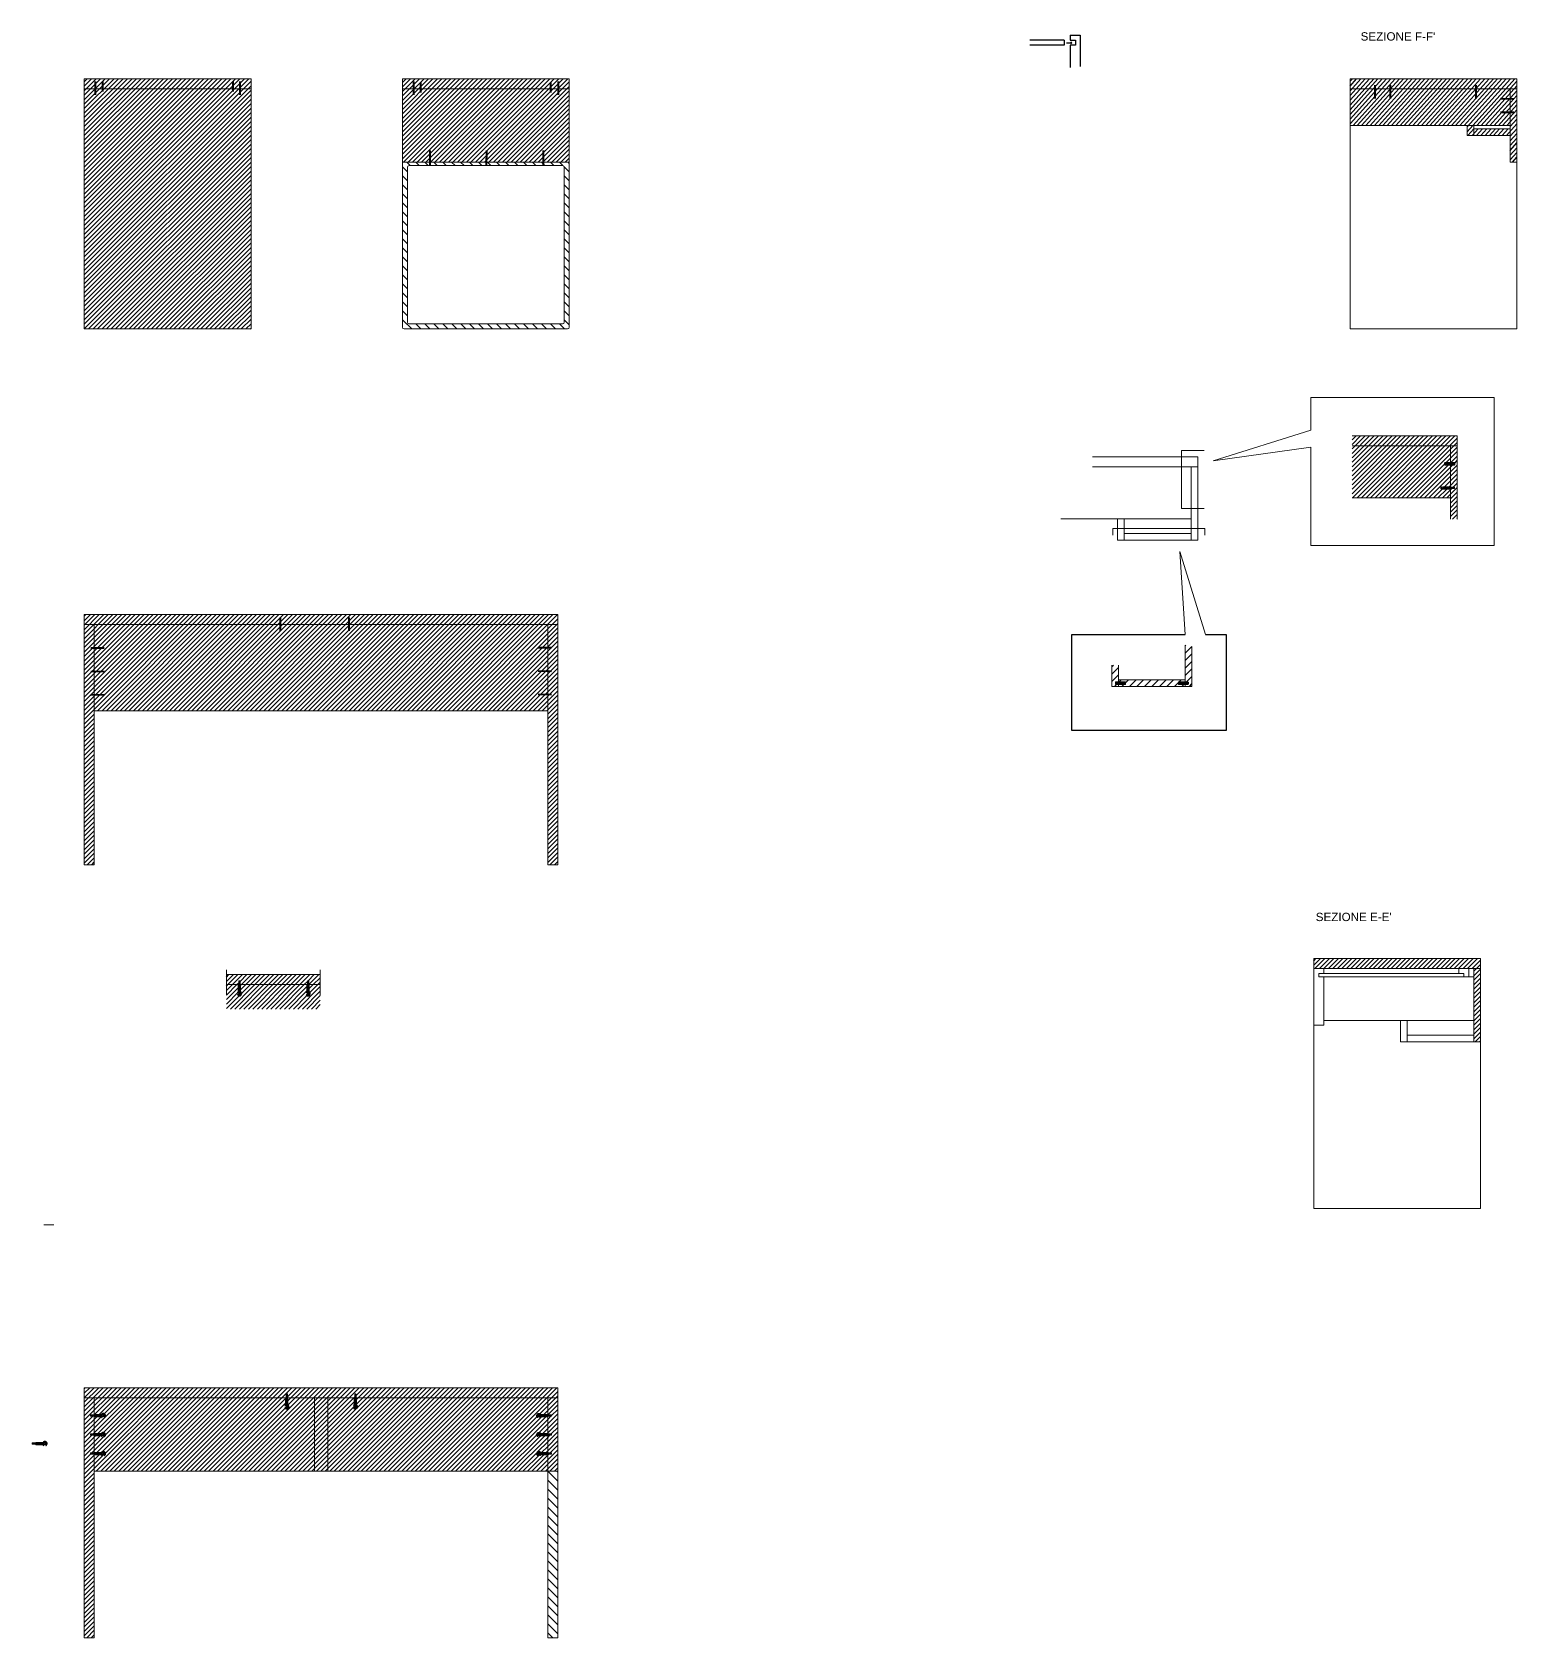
# Model space of a CAD drawing. Header units: millimetres. Extents: x 1835 to 5156, y 562 to 1862.
# Drawn here: x 2307.4 to 2752.7, y 561.9 to 1043.4 of the extents above; entities that cross this region are included whole.
import ezdxf

# ---------------------------------------------------------------- set-up
doc = ezdxf.new("R2010")
doc.units = ezdxf.units.MM
doc.linetypes.add('TRATTOPUNTO', pattern=[25.4, 12.7, -6.35, 0, -6.35])
for name, color, linetype, lineweight in [('A-FURN', 2, 'Continuous', 18), ('A-FURN-SEC', 15, 'Continuous', 9), ('A-PRSP-1', 250, 'Continuous', 40)]:
    doc.layers.add(name, color=color, linetype=linetype, lineweight=lineweight)
doc.layers.add('LINEE DI SEZIONE', color=12, linetype='Continuous')
doc.layers.add('viti sottili', color=4, linetype='Continuous')
doc.styles.get("Standard").update_dxf_attribs({"font": 'arial.ttf'})

msp = doc.modelspace()

# ---------------------------------------------------------------- hatches: boundary and pattern name
at = {"layer": 'LINEE DI SEZIONE', "transparency": 33554687}
h = msp.add_hatch(dxfattribs=at)
h.set_pattern_fill('ANSI31', color=256, scale=0.3)
h.paths.add_polyline_path([(2373.06, 1029.41), (2323.06, 1029.41), (2323.06, 1026.41), (2373.06, 1026.41)])
h.paths.add_polyline_path([(2373.06, 1026.41), (2323.06, 1026.41), (2323.06, 954.41), (2373.06, 954.41)])
h = msp.add_hatch(dxfattribs=at)
h.set_pattern_fill('ANSI31', color=256, scale=0.3)
h.paths.add_polyline_path([(2468.49, 1026.41), (2465.49, 1026.41), (2462.56, 1026.41), (2424.36, 1026.41), (2421.43, 1026.41), (2418.49, 1026.41), (2418.49, 1004.41), (2426.45, 1004.41), (2443.86, 1004.41), (2460.45, 1004.41), (2468.49, 1004.41)])
h.paths.add_polyline_path([(2468.49, 1029.41), (2418.49, 1029.41), (2418.49, 1026.41), (2421.43, 1026.41), (2424.36, 1026.41), (2462.56, 1026.41), (2465.49, 1026.41), (2468.49, 1026.41)])
h = msp.add_hatch(dxfattribs=at)
h.set_pattern_fill('ANSI31', color=256, scale=0.3, angle=3)
h.paths.add_polyline_path([(2750.69, 1026.41), (2702.69, 1026.41), (2702.69, 1015.41), (2750.69, 1015.41)])
h.paths.add_polyline_path([(2752.69, 1029.41), (2702.69, 1029.41), (2702.69, 1026.41), (2750.69, 1026.41), (2752.69, 1026.41)])
h.paths.add_polyline_path([(2752.69, 1026.41), (2750.69, 1026.41), (2750.69, 1015.41), (2750.69, 1004.41), (2752.69, 1004.41)])
h.paths.add_polyline_path([(2750.69, 1014.41), (2739.77, 1014.41), (2739.77, 1012.41), (2750.69, 1012.41)])
h.paths.add_polyline_path([(2739.77, 1014.41), (2739.77, 1015.41), (2737.77, 1015.41), (2737.77, 1012.41), (2739.77, 1012.41)])
h = msp.add_hatch(dxfattribs=at)
h.set_pattern_fill('ANSI31', color=256, scale=0.6, angle=90)
h.paths.add_polyline_path([(2419.99, 1002.9, -0.414214), (2420.49, 1003.4), (2426.69, 1003.4), (2426.69, 1004.41), (2426.45, 1004.41), (2418.49, 1004.41), (2418.49, 954.91, 0.414214), (2418.99, 954.41), (2467.99, 954.41, 0.414214), (2468.49, 954.91), (2468.49, 1004.41), (2460.67, 1004.41), (2460.67, 1003.4), (2466.49, 1003.4, -0.414214), (2466.99, 1002.9), (2466.99, 956.41, -0.414214), (2466.49, 955.91), (2420.49, 955.91, -0.414214), (2419.99, 956.41)])
h.paths.add_polyline_path([(2443.63, 1004.41), (2426.69, 1004.41), (2426.69, 1003.4), (2443.63, 1003.4)], flags=17)
h.paths.add_polyline_path([(2460.67, 1004.41), (2460.45, 1004.41), (2443.86, 1004.41), (2443.63, 1004.41), (2443.63, 1003.4), (2460.67, 1003.4)], flags=17)
h = msp.add_hatch(dxfattribs=at)
h.set_pattern_fill('ANSI31', color=256, scale=0.3)
h.paths.add_polyline_path([(2732.79, 913.54), (2731.17, 913.54), (2731.17, 913.55), (2731.03, 913.64), (2731.03, 914.24), (2731.18, 914.34), (2732.79, 914.34), (2732.79, 919.33), (2703.28, 919.33), (2703.28, 903.76), (2732.78, 903.76), (2732.78, 906.41), (2730.53, 906.41), (2730.53, 906.56), (2730.13, 906.56), (2730.13, 906.46), (2729.93, 906.46), (2729.93, 907.06), (2730.13, 907.06), (2730.13, 906.96), (2730.53, 906.96), (2730.53, 907.11), (2732.78, 907.11)])
h.paths.add_polyline_path([(2734.79, 922.33), (2703.28, 922.33), (2703.28, 919.33), (2732.79, 919.33), (2734.79, 919.33)])
h.paths.add_polyline_path([(2734.79, 919.33), (2732.79, 919.33), (2732.79, 914.34), (2733.88, 914.34), (2734.03, 914.24), (2734.03, 913.64), (2733.88, 913.54), (2732.79, 913.54), (2732.78, 907.11), (2732.78, 906.96), (2733.93, 906.96), (2733.93, 906.56), (2732.78, 906.56), (2732.78, 906.41), (2732.78, 903.76), (2732.79, 897.33), (2734.79, 897.33)])
at = {"layer": 'LINEE DI SEZIONE'}
h = msp.add_hatch(dxfattribs=at)
h.set_pattern_fill('ANSI31', color=256, scale=0.3)
h.paths.add_polyline_path([(2462.06, 865.73), (2465.06, 865.73), (2465.06, 868.73), (2323.06, 868.73), (2323.06, 865.73), (2326.06, 865.73), (2326.06, 839.91), (2462.06, 839.91)])
h.paths.add_polyline_path([(2326.06, 865.73), (2323.06, 865.73), (2323.06, 793.73), (2326.06, 793.73)])
h.paths.add_polyline_path([(2465.06, 865.73), (2462.06, 865.73), (2462.06, 839.91), (2462.06, 793.73), (2465.06, 793.73)])
h = msp.add_hatch(dxfattribs=at)
h.set_pattern_fill('ANSI31', color=256, scale=0.5)
h.paths.add_polyline_path([(2653.23, 849.19), (2633.23, 849.19), (2633.23, 848.59), (2635.18, 848.59), (2635.18, 848.58), (2635.32, 848.49), (2635.32, 847.89), (2635.17, 847.79), (2633.23, 847.79), (2633.23, 847.19), (2653.23, 847.19), (2653.23, 847.79), (2651.32, 847.79), (2651.32, 847.8), (2651.18, 847.89), (2651.18, 848.49), (2651.33, 848.59), (2653.23, 848.59)])
h.paths.add_polyline_path([(2633.23, 853.61), (2631.23, 853.61), (2631.23, 847.19), (2633.23, 847.19), (2633.23, 847.79), (2632.47, 847.79), (2632.32, 847.89), (2632.32, 848.49), (2632.47, 848.59), (2633.23, 848.59)])
h.paths.add_polyline_path([(2655.23, 859.18), (2653.23, 859.6), (2653.23, 848.59), (2654.03, 848.59), (2654.18, 848.49), (2654.18, 847.89), (2654.03, 847.79), (2653.23, 847.79), (2653.23, 847.19), (2655.23, 847.19)])
h = msp.add_hatch(dxfattribs=at)
h.set_pattern_fill('ANSI31', color=256, scale=0.3)
h.set_pattern_definition([(45, (154.3295, -263.7805), (-0.6735192, 0.6735192), [])])
h.paths.add_polyline_path([(2741.75, 765.63), (2691.75, 765.63), (2691.75, 762.63), (2741.75, 762.63)])
h.paths.add_polyline_path([(2741.75, 762.63), (2739.75, 762.63), (2739.75, 740.63), (2741.75, 740.63)])
at = {"layer": 'LINEE DI SEZIONE', "transparency": 33554687}
h = msp.add_hatch(dxfattribs=at)
h.set_pattern_fill('ANSI31', color=256, scale=0.3)
edge = h.paths.add_edge_path()
edge.add_line((2393.82, 757.77), (2393.82, 760.77))
edge.add_line((2393.82, 760.77), (2365.69, 760.77))
edge.add_line((2365.69, 760.77), (2365.69, 757.77))
edge.add_line((2365.69, 757.77), (2369.41, 757.77))
edge.add_line((2369.41, 757.77), (2369.41, 758.87))
edge.add_arc((2369.46, 758.87), 0.05, 90, 180, ccw=False)
edge.add_line((2369.46, 758.92), (2369.76, 758.92))
edge.add_arc((2369.76, 758.87), 0.05, 0, 90, ccw=False)
edge.add_line((2369.81, 758.87), (2369.81, 757.77))
edge.add_line((2369.81, 757.77), (2369.95, 757.77))
edge.add_line((2369.95, 757.77), (2389.84, 757.77))
edge.add_line((2389.84, 757.77), (2389.99, 757.77))
edge.add_line((2389.99, 757.77), (2389.99, 758.87))
edge.add_arc((2390.04, 758.87), 0.05, 90, 180, ccw=False)
edge.add_line((2390.04, 758.92), (2390.34, 758.92))
edge.add_arc((2390.34, 758.87), 0.05, 0, 90, ccw=False)
edge.add_line((2390.39, 758.87), (2390.39, 757.77))
edge.add_line((2390.39, 757.77), (2393.82, 757.77))
h = msp.add_hatch(dxfattribs=at)
h.set_pattern_fill('ANSI31', color=256, scale=0.3)
h.paths.add_polyline_path([(2393.82, 757.77), (2390.54, 757.77), (2390.54, 755.66, -0.259004), (2390.85, 755.09, -0.74706), (2389.62, 754.72), (2389.62, 754.76, 0.147415), (2390.37, 754.66, 0.082305), (2390.47, 754.92), (2389.89, 754.92), (2389.89, 755.12), (2389.99, 755.12), (2389.99, 755.52, 0.073312), (2389.62, 755.41), (2389.62, 755.45, -0.115359), (2389.84, 755.67), (2389.84, 757.77), (2369.95, 757.77), (2369.95, 755.68, -0.270555), (2370.29, 755.09, -0.74706), (2369.05, 754.73), (2369.05, 754.77, 0.147415), (2369.81, 754.67, 0.082305), (2369.91, 754.92), (2369.3, 754.92), (2369.3, 755.12), (2369.4, 755.12), (2369.4, 755.52), (2369.39, 755.52, 0.066024), (2369.05, 755.42), (2369.05, 755.46, -0.104283), (2369.25, 755.66), (2369.25, 757.77), (2365.69, 757.77), (2365.69, 750.46), (2393.82, 750.46)])
h = msp.add_hatch(dxfattribs=at)
h.set_pattern_fill('ANSI31', color=256, scale=0.3)
h.paths.add_polyline_path([(2392.06, 633.87), (2384.12, 633.87), (2384.12, 631.78, -0.270555), (2384.46, 631.19, -0.787471), (2383.19, 630.89, 0.154738), (2383.98, 630.77, 0.069731), (2384.07, 630.98), (2384.07, 631.02), (2383.47, 631.02), (2383.47, 631.22), (2383.57, 631.62), (2383.55, 631.62, 0.073218), (2383.19, 631.5, -0.13007), (2383.42, 631.76), (2383.42, 633.87), (2326.06, 633.87), (2326.06, 628.87), (2328.18, 628.87, -0.251886), (2328.74, 629.17, -0.787471), (2329.05, 627.9, 0.154738), (2329.16, 628.69, 0.082305), (2328.91, 628.79), (2328.91, 628.22), (2328.71, 628.22), (2328.71, 628.3), (2328.31, 628.3, 0.080513), (2328.43, 627.9, -0.147844), (2328.15, 628.17), (2326.06, 628.17), (2326.06, 623.17), (2328.18, 623.17, -0.251886), (2328.74, 623.47, -0.787471), (2329.05, 622.2, 0.154738), (2329.16, 622.99, 0.082305), (2328.91, 623.09), (2328.91, 622.52), (2328.71, 622.52), (2328.71, 622.6), (2328.31, 622.6, 0.080513), (2328.43, 622.2, -0.147844), (2328.15, 622.47), (2326.06, 622.47), (2326.06, 617.47), (2328.18, 617.47, -0.251886), (2328.74, 617.77, -0.787471), (2329.05, 616.5, 0.154738), (2329.16, 617.29, 0.082305), (2328.91, 617.39), (2328.91, 616.82), (2328.71, 616.82), (2328.71, 616.9), (2328.31, 616.9, 0.080513), (2328.43, 616.5, -0.147844), (2328.15, 616.77), (2326.06, 616.77), (2326.06, 611.87), (2392.06, 611.87)])
h.paths.add_polyline_path([(2462.06, 628.17), (2459.97, 628.17, -0.147844), (2459.69, 627.9, 0.080513), (2459.81, 628.3), (2459.41, 628.3), (2459.41, 628.22), (2459.21, 628.22), (2459.21, 628.79, 0.082305), (2458.96, 628.69, 0.154738), (2459.07, 627.9, -0.787471), (2459.38, 629.17, -0.251886), (2459.94, 628.87), (2462.06, 628.87), (2462.06, 633.87), (2404.7, 633.87), (2404.7, 631.76, -0.259004), (2405.02, 631.19, -0.787471), (2403.75, 630.88, 0.154738), (2404.54, 630.76, 0.082305), (2404.64, 631.02), (2404.05, 631.02), (2404.05, 631.22), (2404.15, 631.62, 0.080513), (2403.75, 631.49, -0.141216), (2404, 631.77), (2404, 633.87), (2396.06, 633.87), (2396.06, 611.87), (2462.06, 611.87), (2462.06, 616.77), (2459.97, 616.77, -0.147844), (2459.69, 616.5, 0.080513), (2459.81, 616.9), (2459.41, 616.9), (2459.41, 616.82), (2459.21, 616.82), (2459.21, 617.39, 0.082305), (2458.96, 617.29, 0.154738), (2459.07, 616.5, -0.787471), (2459.38, 617.77, -0.251886), (2459.94, 617.47), (2462.06, 617.47), (2462.06, 622.47), (2459.97, 622.47, -0.147844), (2459.69, 622.2, 0.080513), (2459.81, 622.6), (2459.41, 622.6), (2459.41, 622.52), (2459.21, 622.52), (2459.21, 623.09, 0.082305), (2458.96, 622.99, 0.154738), (2459.07, 622.2, -0.787471), (2459.38, 623.47, -0.251886), (2459.94, 623.17), (2462.06, 623.17)])
h.paths.add_polyline_path([(2465.06, 636.87), (2323.06, 636.87), (2323.06, 633.87), (2383.57, 633.87), (2383.57, 635.02), (2383.97, 635.02), (2383.97, 633.87), (2404.16, 633.87), (2404.16, 635.02), (2404.56, 635.02), (2404.56, 633.87), (2465.06, 633.87)])
h.paths.add_polyline_path([(2396.06, 633.87), (2392.06, 633.87), (2392.06, 611.87), (2396.06, 611.87)])
h.paths.add_polyline_path([(2326.06, 616.92), (2324.91, 616.92), (2324.91, 617.32), (2326.06, 617.32), (2326.06, 622.62), (2324.91, 622.62), (2324.91, 623.02), (2326.06, 623.02), (2326.06, 628.32), (2324.91, 628.32), (2324.91, 628.72), (2326.06, 628.72), (2326.06, 633.87), (2323.06, 633.87), (2323.06, 561.87), (2326.06, 561.87)])
h = msp.add_hatch(dxfattribs=at)
h.set_pattern_fill('ANSI31', color=256, scale=0.3)
h.paths.add_polyline_path([(2465.06, 633.87), (2462.06, 633.87), (2462.06, 628.72), (2463.21, 628.72), (2463.21, 628.32), (2462.06, 628.32), (2462.06, 623.02), (2463.21, 623.02), (2463.21, 622.62), (2462.06, 622.62), (2462.06, 617.32), (2463.21, 617.32), (2463.21, 616.92), (2462.06, 616.92), (2462.06, 611.87), (2465.06, 611.87)])
h = msp.add_hatch(dxfattribs=at)
h.set_pattern_fill('ANSI31', color=256, scale=0.6, angle=90)
h.paths.add_polyline_path([(2465.06, 611.87), (2462.06, 611.87), (2462.06, 608.87), (2462.06, 561.87), (2465.06, 561.87)])

# ---------------------------------------------------------------- linework, layer by layer
for p, q in [((2616.96, 1041.05), (2606.63, 1041.05)), ((2616.96, 1041.05), (2616.96, 1039.55)), ((2617.62, 1040.21), (2619.19, 1040.21)), ((2618.75, 1042.55), (2621.75, 1042.55)), ((2618.75, 1042.55), (2618.75, 1041.05)), ((2618.75, 1041.05), (2620.35, 1041.05)), ((2619.19, 1040.21), (2618.92, 1040.55)), ((2619.19, 1040.21), (2618.92, 1039.87)), ((2620.35, 1041.05), (2620.35, 1039.55)), ((2621.75, 1042.55), (2621.75, 1033.1)), ((2616.96, 1039.55), (2606.63, 1039.55)), ((2618.75, 1039.55), (2618.75, 1032.85)), ((2620.35, 1039.55), (2618.75, 1039.55))]:
    msp.add_line(p, q)
msp.add_lwpolyline([(2659.32, 862.74), (2665.49, 862.74), (2665.49, 834), (2619.26, 834), (2619.26, 862.74), (2653.23, 862.74)])
at = {"layer": 'A-FURN'}
for p, q in [((2323.06, 1029.41), (2373.06, 1029.41)), ((2323.06, 1029.41), (2323.06, 1026.41)), ((2323.06, 1026.41), (2323.06, 954.41)), ((2323.06, 1026.41), (2373.06, 1026.41)), ((2373.06, 1029.41), (2373.06, 1026.41)), ((2373.06, 1026.41), (2373.06, 954.41)), ((2418.49, 1029.41), (2468.49, 1029.41)), ((2418.49, 954.91), (2418.49, 1029.41)), ((2418.49, 1026.41), (2421.43, 1026.41)), ((2421.43, 1026.41), (2424.36, 1026.41)), ((2424.36, 1026.41), (2462.56, 1026.41)), ((2462.56, 1026.41), (2465.49, 1026.41)), ((2465.49, 1026.41), (2468.49, 1026.41)), ((2468.49, 1029.41), (2468.49, 954.91)), ((2702.69, 1029.41), (2752.69, 1029.41)), ((2702.69, 954.41), (2702.69, 1029.41)), ((2702.69, 1026.41), (2752.69, 1026.41)), ((2750.69, 1004.41), (2750.69, 1026.41)), ((2752.69, 1029.41), (2752.69, 954.41)), ((2702.69, 1015.41), (2750.69, 1015.41)), ((2737.77, 1015.41), (2737.77, 1012.41)), ((2737.77, 1012.41), (2739.77, 1012.41)), ((2739.77, 1012.41), (2739.77, 1015.41)), ((2739.77, 1014.41), (2750.69, 1014.41)), ((2739.77, 1012.41), (2750.69, 1012.41)), ((2426.45, 1004.41), (2418.49, 1004.41)), ((2419.99, 1002.9), (2419.99, 956.41)), ((2420.49, 1003.4), (2466.49, 1003.4)), ((2443.86, 1004.41), (2426.45, 1004.41)), ((2460.45, 1004.41), (2443.86, 1004.41)), ((2468.49, 1004.41), (2460.45, 1004.41)), ((2466.99, 956.41), (2466.99, 1002.9)), ((2752.69, 1004.41), (2750.69, 1004.41)), ((2373.06, 954.41), (2323.06, 954.41)), ((2418.99, 954.41), (2467.99, 954.41)), ((2420.49, 955.91), (2466.49, 955.91)), ((2702.69, 954.41), (2752.69, 954.41)), ((2661.64, 914.83), (2690.91, 924.06)), ((2656.96, 916.06), (2625.46, 916.06)), ((2652.11, 917.97), (2652.11, 900.52)), ((2652.11, 917.97), (2658.89, 917.97)), ((2656.96, 913.06), (2656.96, 916.06)), ((2661.64, 914.83), (2690.91, 918.93)), ((2654.96, 913.06), (2625.46, 913.06)), ((2654.96, 891.06), (2654.96, 913.06)), ((2656.96, 913.06), (2654.96, 913.06)), ((2656.96, 891.06), (2656.96, 913.06)), ((2654.96, 897.48), (2615.93, 897.48)), ((2632.96, 891.06), (2632.96, 897.48)), ((2634.96, 897.48), (2634.96, 891.06)), ((2652.11, 900.52), (2658.89, 900.52)), ((2631.52, 894.55), (2659.14, 894.55)), ((2631.52, 894.55), (2631.52, 892.55)), ((2654.96, 891.06), (2632.96, 891.06)), ((2634.96, 893.06), (2654.96, 893.06)), ((2656.96, 891.06), (2654.96, 891.06)), ((2659.14, 894.55), (2659.14, 892.55)), ((2651.62, 887.63), (2659.32, 862.74)), ((2651.62, 887.63), (2653.23, 862.74)), ((2323.06, 865.73), (2323.06, 868.73)), ((2323.06, 868.73), (2465.06, 868.73)), ((2465.06, 868.73), (2465.06, 865.73)), ((2323.06, 865.73), (2323.06, 793.73)), ((2381.42, 865.73), (2323.06, 865.73)), ((2326.06, 793.73), (2326.06, 865.73)), ((2402.71, 865.73), (2381.42, 865.73)), ((2465.06, 865.73), (2402.71, 865.73)), ((2462.06, 793.73), (2462.06, 865.73)), ((2465.06, 865.73), (2465.06, 793.73)), ((2326.06, 839.91), (2462.06, 839.91)), ((2465.06, 793.73), (2462.06, 793.73)), ((2741.75, 765.63), (2691.75, 765.63)), ((2691.75, 765.63), (2691.75, 690.63)), ((2691.75, 762.63), (2694.75, 762.63)), ((2741.75, 762.63), (2691.75, 762.63)), ((2736.75, 761.13), (2693.25, 761.13)), ((2693.25, 761.13), (2693.25, 760.13)), ((2694.75, 762.63), (2694.75, 761.13)), ((2738.25, 762.63), (2735.25, 762.63)), ((2735.25, 762.63), (2735.25, 761.13)), ((2736.75, 761.13), (2736.75, 760.13)), ((2738.25, 762.63), (2738.25, 760.13)), ((2739.75, 740.63), (2739.75, 762.63)), ((2741.75, 690.63), (2741.75, 765.63)), ((2741.75, 765.63), (2741.75, 762.63)), ((2365.69, 760.77), (2393.82, 760.77)), ((2369.25, 757.77), (2365.69, 757.77)), ((2369.3, 755.69), (2369.3, 757.72)), ((2369.3, 757.51), (2369.3, 756.72)), ((2369.41, 758.83), (2369.7, 758.92)), ((2369.41, 758.67), (2369.81, 758.79)), ((2369.41, 758.52), (2369.81, 758.64)), ((2369.41, 758.37), (2369.81, 758.49)), ((2369.41, 758.22), (2369.81, 758.34)), ((2369.41, 758.07), (2369.81, 758.19)), ((2369.41, 757.92), (2369.81, 758.04)), ((2369.9, 755.7), (2369.9, 757.72)), ((2389.84, 757.77), (2369.95, 757.77)), ((2389.89, 757.72), (2389.89, 756.72)), ((2389.89, 755.69), (2389.89, 756.72)), ((2389.99, 758.83), (2390.29, 758.92)), ((2389.99, 758.67), (2390.39, 758.79)), ((2389.99, 758.52), (2390.39, 758.64)), ((2389.99, 758.37), (2390.39, 758.49)), ((2389.99, 758.22), (2390.39, 758.34)), ((2389.99, 758.07), (2390.39, 758.19)), ((2389.99, 757.92), (2390.39, 758.04)), ((2390.49, 755.69), (2390.49, 757.72)), ((2393.82, 757.77), (2390.54, 757.77)), ((2693.25, 760.13), (2694.75, 760.13)), ((2694.75, 760.13), (2739.75, 760.13)), ((2694.75, 760.13), (2694.75, 745.63)), ((2739.75, 760.13), (2739.75, 747.05)), ((2369.4, 755.52), (2369.4, 755.12)), ((2369.8, 755.52), (2369.8, 755.12)), ((2389.99, 755.52), (2389.99, 755.12)), ((2390.39, 755.49), (2390.39, 755.12)), ((2694.75, 747.05), (2739.75, 747.05)), ((2717.75, 740.63), (2717.75, 747.05)), ((2719.75, 747.05), (2719.75, 740.63)), ((2694.75, 745.63), (2691.75, 745.63)), ((2719.75, 742.63), (2739.75, 742.63)), ((2739.75, 740.63), (2717.75, 740.63)), ((2741.75, 740.63), (2739.75, 740.63)), ((2691.75, 690.63), (2741.75, 690.63)), ((2323.06, 561.87), (2323.06, 636.87)), ((2323.06, 636.87), (2465.06, 636.87)), ((2465.06, 636.87), (2465.06, 561.87)), ((2323.06, 633.87), (2465.06, 633.87)), ((2326.06, 633.87), (2326.06, 561.87)), ((2383.47, 631.79), (2383.47, 633.82)), ((2383.57, 634.93), (2383.87, 635.02)), ((2383.57, 634.77), (2383.97, 634.89)), ((2383.57, 634.62), (2383.97, 634.74)), ((2383.57, 634.47), (2383.97, 634.59)), ((2383.57, 634.32), (2383.97, 634.44)), ((2383.57, 634.17), (2383.97, 634.29)), ((2383.57, 634.02), (2383.97, 634.14)), ((2383.57, 631.62), (2383.57, 631.22)), ((2383.97, 631.62), (2383.97, 631.22)), ((2384.07, 631.8), (2384.07, 633.82)), ((2392.06, 611.87), (2392.06, 633.87)), ((2396.06, 633.87), (2396.06, 611.87)), ((2404.05, 633.82), (2404.05, 632.82)), ((2404.05, 631.79), (2404.05, 632.82)), ((2404.15, 631.62), (2404.15, 631.22)), ((2404.16, 634.93), (2404.46, 635.02)), ((2404.16, 634.77), (2404.56, 634.89)), ((2404.16, 634.62), (2404.56, 634.74)), ((2404.16, 634.47), (2404.56, 634.59)), ((2404.16, 634.32), (2404.56, 634.44)), ((2404.16, 634.17), (2404.56, 634.29)), ((2404.16, 634.02), (2404.56, 634.14)), ((2404.55, 631.59), (2404.55, 631.22)), ((2404.65, 631.79), (2404.65, 633.82)), ((2462.06, 608.87), (2462.06, 633.87)), ((2325.01, 628.32), (2324.92, 628.62)), ((2325.16, 628.32), (2325.04, 628.72)), ((2325.31, 628.32), (2325.19, 628.72)), ((2325.46, 628.32), (2325.34, 628.72)), ((2325.61, 628.32), (2325.49, 628.72)), ((2325.76, 628.32), (2325.64, 628.72)), ((2325.91, 628.32), (2325.79, 628.72)), ((2328.15, 628.82), (2326.11, 628.82)), ((2328.13, 628.22), (2326.11, 628.22)), ((2328.71, 628.3), (2328.31, 628.3)), ((2328.37, 628.72), (2328.71, 628.72)), ((2459.75, 628.72), (2459.41, 628.72)), ((2459.41, 628.3), (2459.81, 628.3)), ((2459.97, 628.82), (2462.01, 628.82)), ((2459.99, 628.22), (2462.01, 628.22)), ((2462.21, 628.32), (2462.33, 628.72)), ((2462.36, 628.32), (2462.48, 628.72)), ((2462.51, 628.32), (2462.63, 628.72)), ((2462.66, 628.32), (2462.78, 628.72)), ((2462.81, 628.32), (2462.93, 628.72)), ((2462.96, 628.32), (2463.08, 628.72)), ((2463.11, 628.32), (2463.2, 628.62)), ((2325.01, 622.62), (2324.92, 622.92)), ((2325.16, 622.62), (2325.04, 623.02)), ((2325.31, 622.62), (2325.19, 623.02)), ((2325.46, 622.62), (2325.34, 623.02)), ((2325.61, 622.62), (2325.49, 623.02)), ((2325.76, 622.62), (2325.64, 623.02)), ((2325.91, 622.62), (2325.79, 623.02)), ((2328.15, 623.12), (2326.11, 623.12)), ((2328.13, 622.52), (2326.11, 622.52)), ((2328.71, 622.6), (2328.31, 622.6)), ((2328.37, 623.02), (2328.71, 623.02)), ((2459.75, 623.02), (2459.41, 623.02)), ((2459.41, 622.6), (2459.81, 622.6)), ((2459.97, 623.12), (2462.01, 623.12)), ((2459.99, 622.52), (2462.01, 622.52)), ((2462.21, 622.62), (2462.33, 623.02)), ((2462.36, 622.62), (2462.48, 623.02)), ((2462.51, 622.62), (2462.63, 623.02)), ((2462.66, 622.62), (2462.78, 623.02)), ((2462.81, 622.62), (2462.93, 623.02)), ((2462.96, 622.62), (2463.08, 623.02)), ((2463.11, 622.62), (2463.2, 622.92)), ((2307.51, 619.92), (2307.42, 620.21)), ((2307.67, 619.92), (2307.54, 620.32)), ((2307.82, 619.92), (2307.69, 620.32)), ((2307.97, 619.92), (2307.84, 620.32)), ((2308.12, 619.92), (2307.99, 620.32)), ((2308.27, 619.92), (2308.14, 620.32)), ((2308.42, 619.92), (2308.29, 620.32)), ((2310.65, 620.41), (2308.62, 620.41)), ((2310.63, 619.81), (2308.62, 619.81)), ((2311.22, 619.89), (2310.82, 619.89)), ((2310.87, 620.31), (2311.22, 620.31)), ((2325.01, 616.92), (2324.92, 617.22)), ((2325.16, 616.92), (2325.04, 617.32)), ((2325.31, 616.92), (2325.19, 617.32)), ((2325.46, 616.92), (2325.34, 617.32)), ((2325.61, 616.92), (2325.49, 617.32)), ((2325.76, 616.92), (2325.64, 617.32)), ((2325.91, 616.92), (2325.79, 617.32)), ((2328.15, 617.42), (2326.11, 617.42)), ((2328.13, 616.82), (2326.11, 616.82)), ((2328.71, 616.9), (2328.31, 616.9)), ((2328.37, 617.32), (2328.71, 617.32)), ((2459.75, 617.32), (2459.41, 617.32)), ((2459.41, 616.9), (2459.81, 616.9)), ((2459.97, 617.42), (2462.01, 617.42)), ((2459.99, 616.82), (2462.01, 616.82)), ((2462.21, 616.92), (2462.33, 617.32)), ((2462.36, 616.92), (2462.48, 617.32)), ((2462.51, 616.92), (2462.63, 617.32)), ((2462.66, 616.92), (2462.78, 617.32)), ((2462.81, 616.92), (2462.93, 617.32)), ((2462.96, 616.92), (2463.08, 617.32)), ((2463.11, 616.92), (2463.2, 617.22)), ((2326.06, 611.87), (2462.06, 611.87)), ((2462.06, 611.87), (2465.06, 611.87)), ((2462.06, 608.87), (2462.06, 561.87)), ((2323.06, 561.87), (2326.06, 561.87)), ((2462.06, 561.87), (2465.06, 561.87))]:
    msp.add_line(p, q, dxfattribs=at)
at = {"layer": 'A-FURN', "linetype": 'TRATTOPUNTO', "ltscale": 0.6}
for p, q in [((2365.69, 762.25), (2365.69, 753.41)), ((2393.82, 762.25), (2393.82, 753.38))]:
    msp.add_line(p, q, dxfattribs=at)
at = {"layer": 'A-FURN'}
for points in [[(2369.25, 755.66), (2369.25, 757.77), (2369.95, 757.77), (2369.95, 755.68)], [(2369.55, 755.76), (2369.55, 757.72), (2369.25, 757.72)], [(2369.65, 755.77), (2369.65, 757.72), (2369.95, 757.72)], [(2389.84, 755.67), (2389.84, 757.77), (2390.54, 757.77), (2390.54, 755.66)], [(2390.14, 755.76), (2390.14, 757.72), (2389.84, 757.72)], [(2390.24, 755.76), (2390.24, 757.72), (2390.54, 757.72)], [(2369.81, 755.52), (2369.39, 755.52)], [(2390.34, 755.52), (2389.99, 755.52)], [(2383.42, 631.76), (2383.42, 633.87), (2384.12, 633.87), (2384.12, 631.78)], [(2383.72, 631.86), (2383.72, 633.82), (2383.42, 633.82)], [(2383.98, 631.62), (2383.55, 631.62)], [(2383.82, 631.87), (2383.82, 633.82), (2384.12, 633.82)], [(2404, 631.77), (2404, 633.87), (2404.7, 633.87), (2404.7, 631.76)], [(2404.3, 631.86), (2404.3, 633.82), (2404, 633.82)], [(2404.5, 631.62), (2404.15, 631.62)], [(2404.4, 631.86), (2404.4, 633.82), (2404.7, 633.82)], [(2328.15, 628.17), (2326.06, 628.17), (2326.06, 628.87), (2328.18, 628.87)], [(2328.07, 628.57), (2326.11, 628.57), (2326.11, 628.87)], [(2328.07, 628.47), (2326.11, 628.47), (2326.11, 628.17)], [(2328.31, 628.65), (2328.31, 628.3)], [(2459.81, 628.65), (2459.81, 628.3)], [(2459.97, 628.17), (2462.06, 628.17), (2462.06, 628.87), (2459.94, 628.87)], [(2460.05, 628.57), (2462.01, 628.57), (2462.01, 628.87)], [(2460.05, 628.47), (2462.01, 628.47), (2462.01, 628.17)], [(2328.15, 622.47), (2326.06, 622.47), (2326.06, 623.17), (2328.18, 623.17)], [(2328.07, 622.87), (2326.11, 622.87), (2326.11, 623.17)], [(2328.07, 622.77), (2326.11, 622.77), (2326.11, 622.47)], [(2328.31, 622.95), (2328.31, 622.6)], [(2459.81, 622.95), (2459.81, 622.6)], [(2459.97, 622.47), (2462.06, 622.47), (2462.06, 623.17), (2459.94, 623.17)], [(2460.05, 622.87), (2462.01, 622.87), (2462.01, 623.17)], [(2460.05, 622.77), (2462.01, 622.77), (2462.01, 622.47)], [(2310.66, 619.76), (2308.57, 619.76), (2308.57, 620.46), (2310.68, 620.46)], [(2310.58, 620.16), (2308.62, 620.16), (2308.62, 620.46)], [(2310.57, 620.06), (2308.62, 620.06), (2308.62, 619.76)], [(2310.82, 620.24), (2310.82, 619.89)], [(2328.15, 616.77), (2326.06, 616.77), (2326.06, 617.47), (2328.18, 617.47)], [(2328.07, 617.17), (2326.11, 617.17), (2326.11, 617.47)], [(2328.07, 617.07), (2326.11, 617.07), (2326.11, 616.77)], [(2328.31, 617.25), (2328.31, 616.9)], [(2459.81, 617.25), (2459.81, 616.9)], [(2459.97, 616.77), (2462.06, 616.77), (2462.06, 617.47), (2459.94, 617.47)], [(2460.05, 617.17), (2462.01, 617.17), (2462.01, 617.47)], [(2460.05, 617.07), (2462.01, 617.07), (2462.01, 616.77)]]:
    msp.add_lwpolyline(points, dxfattribs=at)
for points in [[(2369.81, 757.77), (2369.81, 758.87, 0.414214), (2369.76, 758.92), (2369.46, 758.92, 0.414214), (2369.41, 758.87), (2369.41, 757.77), (2369.81, 757.89)], [(2390.39, 757.77), (2390.39, 758.87, 0.414214), (2390.34, 758.92), (2390.04, 758.92, 0.414214), (2389.99, 758.87), (2389.99, 757.77), (2390.39, 757.89)], [(2383.97, 633.87), (2383.97, 634.97, 0.414214), (2383.92, 635.02), (2383.62, 635.02, 0.414214), (2383.57, 634.97), (2383.57, 633.87), (2383.97, 633.99)], [(2404.56, 633.87), (2404.56, 634.97, 0.414214), (2404.51, 635.02), (2404.21, 635.02, 0.414214), (2404.16, 634.97), (2404.16, 633.87), (2404.56, 633.99)], [(2326.06, 628.72), (2324.96, 628.72, 0.414214), (2324.91, 628.67), (2324.91, 628.37, 0.414214), (2324.96, 628.32), (2326.06, 628.32), (2325.94, 628.72)], [(2462.06, 628.72), (2463.16, 628.72, -0.414214), (2463.21, 628.67), (2463.21, 628.37, -0.414214), (2463.16, 628.32), (2462.06, 628.32), (2462.18, 628.72)], [(2326.06, 623.02), (2324.96, 623.02, 0.414214), (2324.91, 622.97), (2324.91, 622.67, 0.414214), (2324.96, 622.62), (2326.06, 622.62), (2325.94, 623.02)], [(2462.06, 623.02), (2463.16, 623.02, -0.414214), (2463.21, 622.97), (2463.21, 622.67, -0.414214), (2463.16, 622.62), (2462.06, 622.62), (2462.18, 623.02)], [(2308.57, 620.32), (2307.47, 620.32, 0.414214), (2307.42, 620.27), (2307.42, 619.97, 0.414214), (2307.47, 619.92), (2308.57, 619.92), (2308.44, 620.32)], [(2326.06, 617.32), (2324.96, 617.32, 0.414214), (2324.91, 617.27), (2324.91, 616.97, 0.414214), (2324.96, 616.92), (2326.06, 616.92), (2325.94, 617.32)], [(2462.06, 617.32), (2463.16, 617.32, -0.414214), (2463.21, 617.27), (2463.21, 616.97, -0.414214), (2463.16, 616.92), (2462.06, 616.92), (2462.18, 617.32)]]:
    msp.add_lwpolyline(points, format="xyb", dxfattribs=at)
for points in [[(2369.9, 754.92), (2369.9, 755.12), (2369.3, 755.12), (2369.3, 754.92)], [(2390.49, 754.92), (2390.49, 755.12), (2389.89, 755.12), (2389.89, 754.92)], [(2384.07, 631.02), (2384.07, 631.22), (2383.47, 631.22), (2383.47, 631.02)], [(2404.65, 631.02), (2404.65, 631.22), (2404.05, 631.22), (2404.05, 631.02)], [(2328.91, 628.82), (2328.71, 628.82), (2328.71, 628.22), (2328.91, 628.22)], [(2459.21, 628.82), (2459.41, 628.82), (2459.41, 628.22), (2459.21, 628.22)], [(2328.91, 623.12), (2328.71, 623.12), (2328.71, 622.52), (2328.91, 622.52)], [(2459.21, 623.12), (2459.41, 623.12), (2459.41, 622.52), (2459.21, 622.52)], [(2311.42, 620.41), (2311.22, 620.41), (2311.22, 619.81), (2311.42, 619.81)], [(2328.91, 617.42), (2328.71, 617.42), (2328.71, 616.82), (2328.91, 616.82)], [(2459.21, 617.42), (2459.41, 617.42), (2459.41, 616.82), (2459.21, 616.82)]]:
    msp.add_lwpolyline(points, close=True, dxfattribs=at)
for centre, start, end in [((2420.49, 1002.9), 90, 180), ((2466.49, 1002.9), 0, 90), ((2418.99, 954.91), 180, 270), ((2420.49, 956.41), 180, 270), ((2466.49, 956.41), 270, 0), ((2467.99, 954.91), 270, 0)]:
    msp.add_arc(centre, 0.5, start, end, dxfattribs=at)
at = {"layer": 'A-FURN-SEC'}
for p, q in [((2734.79, 922.33), (2703.28, 922.33)), ((2734.79, 919.33), (2734.79, 922.33)), ((2732.79, 919.33), (2703.28, 919.33)), ((2734.79, 919.33), (2732.79, 919.33)), ((2732.79, 914.34), (2732.79, 919.33)), ((2734.79, 897.33), (2734.79, 919.33)), ((2731.17, 913.55), (2731.17, 914.33)), ((2731.2, 914.23), (2733.86, 914.23)), ((2731.2, 914.13), (2733.86, 914.13)), ((2731.2, 914.03), (2733.86, 914.03)), ((2731.2, 913.93), (2733.86, 913.93)), ((2731.2, 913.83), (2733.86, 913.83)), ((2731.2, 913.73), (2733.86, 913.73)), ((2731.2, 913.63), (2733.86, 913.63)), ((2732.78, 907.11), (2732.79, 913.54)), ((2733.88, 914.34), (2733.88, 913.54)), ((2730.53, 906.96), (2730.13, 906.96)), ((2730.53, 906.56), (2730.13, 906.56)), ((2730.53, 906.94), (2730.53, 906.59)), ((2730.63, 907.06), (2732.73, 907.06)), ((2730.63, 906.46), (2732.73, 906.46)), ((2732.79, 897.33), (2732.78, 906.41)), ((2732.93, 906.96), (2733.06, 906.56)), ((2733.08, 906.96), (2733.21, 906.56)), ((2733.23, 906.96), (2733.36, 906.56)), ((2733.38, 906.96), (2733.51, 906.56)), ((2733.53, 906.96), (2733.66, 906.56)), ((2733.68, 906.96), (2733.81, 906.56)), ((2733.84, 906.96), (2733.93, 906.66)), ((2732.79, 903.76), (2703.28, 903.76)), ((2653.23, 848.59), (2653.23, 859.6)), ((2655.23, 847.19), (2655.23, 859.18)), ((2631.23, 847.19), (2631.23, 853.61)), ((2633.23, 853.61), (2633.23, 848.59)), ((2632.47, 847.79), (2632.47, 848.59)), ((2635.15, 848.49), (2632.49, 848.49)), ((2635.15, 848.39), (2632.49, 848.39)), ((2635.15, 848.29), (2632.49, 848.29)), ((2635.15, 848.19), (2632.49, 848.19)), ((2635.15, 848.09), (2632.49, 848.09)), ((2635.15, 847.99), (2632.49, 847.99)), ((2635.15, 847.89), (2632.49, 847.89)), ((2633.23, 849.19), (2653.23, 849.19)), ((2633.23, 847.79), (2633.23, 847.19)), ((2635.18, 848.58), (2635.18, 847.8)), ((2651.32, 847.8), (2651.32, 848.58)), ((2651.35, 848.48), (2654.01, 848.48)), ((2651.35, 848.38), (2654.01, 848.38)), ((2651.35, 848.28), (2654.01, 848.28)), ((2651.35, 848.18), (2654.01, 848.18)), ((2651.35, 848.08), (2654.01, 848.08)), ((2651.35, 847.98), (2654.01, 847.98)), ((2651.35, 847.88), (2654.01, 847.88)), ((2653.23, 847.19), (2653.23, 847.79)), ((2654.03, 848.59), (2654.03, 847.79)), ((2653.23, 847.19), (2631.23, 847.19)), ((2655.23, 847.19), (2653.23, 847.19)), ((2323.06, 793.73), (2326.06, 793.73)), ((2310.89, 685.77), (2313.89, 685.77))]:
    msp.add_line(p, q, dxfattribs=at)
for points in [[(2690.91, 924.06), (2690.91, 933.81), (2745.87, 933.81), (2745.87, 889.43), (2690.91, 889.43), (2690.91, 918.93)], [(2730.63, 907.11), (2730.63, 906.81), (2732.73, 906.81), (2732.73, 907.11)], [(2730.63, 906.41), (2730.63, 906.71), (2732.73, 906.71), (2732.73, 906.41)]]:
    msp.add_lwpolyline(points, dxfattribs=at)
for points in [[(2733.9, 913.55), (2734.01, 913.62, 0.250765), (2734.03, 913.67), (2734.03, 914.21, 0.250765), (2734.01, 914.25), (2733.9, 914.33, 0.148069), (2733.87, 914.34), (2731.2, 914.34, 0.148069), (2731.17, 914.33), (2731.06, 914.25, 0.250765), (2731.03, 914.21), (2731.03, 913.67, 0.250765), (2731.06, 913.62), (2731.17, 913.55, 0.148069), (2731.2, 913.54), (2733.87, 913.54, 0.148069)], [(2632.46, 848.58), (2632.34, 848.5, 0.250765), (2632.32, 848.46), (2632.32, 847.91, 0.250765), (2632.34, 847.87), (2632.46, 847.8, 0.148069), (2632.48, 847.79), (2635.15, 847.79, 0.148069), (2635.18, 847.8), (2635.3, 847.87, 0.250765), (2635.32, 847.91), (2635.32, 848.46, 0.250765), (2635.3, 848.5), (2635.18, 848.58, 0.148069), (2635.15, 848.59), (2632.48, 848.59, 0.148069)], [(2654.04, 847.8), (2654.16, 847.87, 0.250765), (2654.18, 847.91), (2654.18, 848.46, 0.250765), (2654.16, 848.5), (2654.04, 848.58, 0.148069), (2654.02, 848.59), (2651.35, 848.59, 0.148069), (2651.32, 848.58), (2651.2, 848.5, 0.250765), (2651.18, 848.46), (2651.18, 847.91, 0.250765), (2651.2, 847.87), (2651.32, 847.8, 0.148069), (2651.35, 847.79), (2654.02, 847.79, 0.148069)]]:
    msp.add_lwpolyline(points, format="xyb", close=True, dxfattribs=at)
for points in [[(2729.93, 906.46), (2730.13, 906.46), (2730.13, 907.06), (2729.93, 907.06)], [(2730.53, 907.11), (2732.78, 907.11), (2732.78, 906.41), (2730.53, 906.41)]]:
    msp.add_lwpolyline(points, close=True, dxfattribs=at)
msp.add_lwpolyline([(2732.78, 906.56), (2733.88, 906.56, 0.414214), (2733.93, 906.61), (2733.93, 906.91, 0.414214), (2733.88, 906.96), (2732.78, 906.96), (2732.91, 906.56)], format="xyb", dxfattribs=at)
at = {"layer": 'A-PRSP-1'}
for p, q in [((2326.37, 1028.6), (2326.37, 1024.6)), ((2328.54, 1028.62), (2328.54, 1025.62)), ((2367.58, 1028.62), (2367.58, 1025.62)), ((2369.75, 1028.6), (2369.75, 1024.6)), ((2421.79, 1028.6), (2421.78, 1024.6)), ((2423.96, 1025.36), (2423.96, 1028.36)), ((2463.02, 1025.36), (2463.02, 1028.36)), ((2465.19, 1028.6), (2465.2, 1024.6)), ((2710.05, 1027.56), (2710.04, 1023.56)), ((2714.74, 1023.56), (2714.74, 1027.56)), ((2740.35, 1027.56), (2740.34, 1023.56)), ((2751.75, 1023.37), (2747.75, 1023.38)), ((2751.75, 1019.32), (2747.75, 1019.33)), ((2426.69, 1007.93), (2426.69, 1003.4)), ((2443.65, 1007.93), (2443.63, 1003.4)), ((2460.69, 1007.93), (2460.67, 1003.4)), ((2381.78, 867.92), (2381.77, 863.92)), ((2402.37, 867.92), (2402.36, 863.92)), ((2324.99, 858.73), (2328.99, 858.74)), ((2463.13, 858.73), (2459.13, 858.74)), ((2324.99, 851.73), (2328.99, 851.74)), ((2463.13, 851.73), (2459.13, 851.74)), ((2324.99, 844.73), (2328.99, 844.74)), ((2463.13, 844.73), (2459.13, 844.74))]:
    msp.add_line(p, q, dxfattribs=at)
at = {"layer": 'viti sottili'}
for points in [[(2369.05, 754.73, 0.74706), (2370.29, 755.09, 0.74706), (2369.05, 755.46), (2369.05, 755.42, -0.147415), (2369.81, 755.52, -0.085849), (2369.91, 755.25), (2369.94, 755.25), (2369.94, 755.35), (2370.14, 755.35), (2370.14, 754.83), (2369.94, 754.83), (2369.94, 754.93), (2369.91, 754.93, -0.084542), (2369.81, 754.67, -0.147415), (2369.05, 754.77), (2369.05, 754.73)], [(2389.62, 754.72, 0.74706), (2390.85, 755.09, 0.74706), (2389.62, 755.45), (2389.62, 755.41, -0.147415), (2390.37, 755.51, -0.085849), (2390.47, 755.25), (2390.5, 755.25), (2390.5, 755.35), (2390.71, 755.35), (2390.71, 754.82), (2390.5, 754.82), (2390.5, 754.92), (2390.47, 754.92, -0.084542), (2390.37, 754.66, -0.147415), (2389.62, 754.76), (2389.62, 754.72)], [(2383.22, 630.83, 0.74706), (2384.46, 631.19, 0.74706), (2383.22, 631.56), (2383.22, 631.52, -0.147415), (2383.98, 631.62, -0.085849), (2384.08, 631.35), (2384.11, 631.35), (2384.11, 631.45), (2384.31, 631.45), (2384.31, 630.93), (2384.11, 630.93), (2384.11, 631.03), (2384.08, 631.03, -0.084542), (2383.98, 630.77, -0.147415), (2383.22, 630.87), (2383.22, 630.83)], [(2403.78, 630.82, 0.74706), (2405.02, 631.19, 0.74706), (2403.78, 631.55), (2403.78, 631.51, -0.147415), (2404.54, 631.61, -0.085849), (2404.64, 631.35), (2404.67, 631.35), (2404.67, 631.45), (2404.87, 631.45), (2404.87, 630.92), (2404.67, 630.92), (2404.67, 631.02), (2404.64, 631.02, -0.084542), (2404.54, 630.76, -0.147415), (2403.78, 630.86), (2403.78, 630.82)], [(2329.11, 627.93, 0.74706), (2328.74, 629.17, 0.74706), (2328.37, 627.93), (2328.42, 627.93, -0.147415), (2328.31, 628.69, -0.085849), (2328.58, 628.79), (2328.58, 628.82), (2328.48, 628.82), (2328.48, 629.02), (2329, 629.02), (2329, 628.82), (2328.9, 628.82), (2328.9, 628.79, -0.084542), (2329.16, 628.69, -0.147415), (2329.06, 627.93), (2329.11, 627.93)], [(2459.01, 627.93, -0.74706), (2459.38, 629.17, -0.74706), (2459.75, 627.93), (2459.7, 627.93, 0.147415), (2459.8, 628.69, 0.085849), (2459.54, 628.79), (2459.54, 628.82), (2459.64, 628.82), (2459.64, 629.02), (2459.12, 629.02), (2459.12, 628.82), (2459.22, 628.82), (2459.22, 628.79, 0.084542), (2458.96, 628.69, 0.147415), (2459.06, 627.93), (2459.01, 627.93)], [(2329.11, 622.23, 0.74706), (2328.74, 623.47, 0.74706), (2328.37, 622.23), (2328.42, 622.23, -0.147415), (2328.31, 622.99, -0.085849), (2328.58, 623.09), (2328.58, 623.12), (2328.48, 623.12), (2328.48, 623.32), (2329, 623.32), (2329, 623.12), (2328.9, 623.12), (2328.9, 623.09, -0.084542), (2329.16, 622.99, -0.147415), (2329.06, 622.23), (2329.11, 622.23)], [(2459.01, 622.23, -0.74706), (2459.38, 623.47, -0.74706), (2459.75, 622.23), (2459.7, 622.23, 0.147415), (2459.8, 622.99, 0.085849), (2459.54, 623.09), (2459.54, 623.12), (2459.64, 623.12), (2459.64, 623.32), (2459.12, 623.32), (2459.12, 623.12), (2459.22, 623.12), (2459.22, 623.09, 0.084542), (2458.96, 622.99, 0.147415), (2459.06, 622.23), (2459.01, 622.23)], [(2311.61, 619.52, 0.74706), (2311.25, 620.76, 0.74706), (2310.88, 619.52), (2310.92, 619.52, -0.147415), (2310.82, 620.28, -0.085849), (2311.09, 620.38), (2311.09, 620.41), (2310.98, 620.41), (2310.98, 620.61), (2311.51, 620.61), (2311.51, 620.41), (2311.41, 620.41), (2311.41, 620.38, -0.084542), (2311.67, 620.28, -0.147415), (2311.57, 619.52), (2311.61, 619.52)], [(2329.11, 616.53, 0.74706), (2328.74, 617.77, 0.74706), (2328.37, 616.53), (2328.42, 616.53, -0.147415), (2328.31, 617.29, -0.085849), (2328.58, 617.39), (2328.58, 617.42), (2328.48, 617.42), (2328.48, 617.62), (2329, 617.62), (2329, 617.42), (2328.9, 617.42), (2328.9, 617.39, -0.084542), (2329.16, 617.29, -0.147415), (2329.06, 616.53), (2329.11, 616.53)], [(2459.01, 616.53, -0.74706), (2459.38, 617.77, -0.74706), (2459.75, 616.53), (2459.7, 616.53, 0.147415), (2459.8, 617.29, 0.085849), (2459.54, 617.39), (2459.54, 617.42), (2459.64, 617.42), (2459.64, 617.62), (2459.12, 617.62), (2459.12, 617.42), (2459.22, 617.42), (2459.22, 617.39, 0.084542), (2458.96, 617.29, 0.147415), (2459.06, 616.53), (2459.01, 616.53)]]:
    msp.add_lwpolyline(points, format="xyb", dxfattribs=at)

# ---------------------------------------------------------------- texts
at = {"insert": (2692.36, 779.33), "char_height": 2.5, "attachment_point": 1}
msp.add_mtext_dynamic_manual_height_columns("SEZIONE E-E'", width=53.653, gutter_width=12.5, heights=[0], dxfattribs=at)
at = {"layer": 'A-FURN', "insert": (2705.82, 1043.39), "char_height": 2.5, "attachment_point": 1}
msp.add_mtext_dynamic_manual_height_columns("SEZIONE F-F'", width=59.2807, gutter_width=12.5, heights=[0], dxfattribs=at)

doc.saveas('drawing.dxf')
